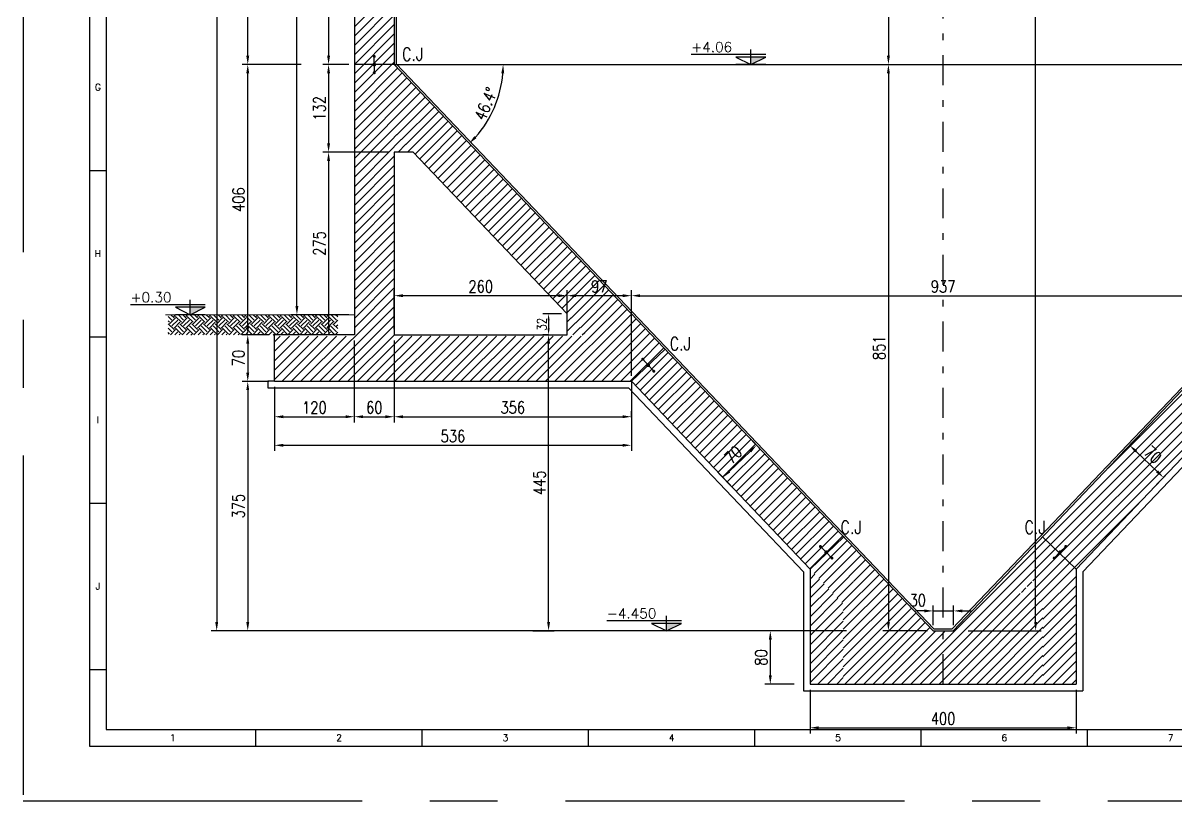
# Model space of a CAD drawing. Extents: x 0 to 9506, y 0 to 789.
# Drawn here: x 9418.29 to 9435.62, y 759.1 to 770.79 of the extents above; entities that cross this region are included whole.
import ezdxf
from ezdxf.enums import TextEntityAlignment as Align

# ---------------------------------------------------------------- set-up
doc = ezdxf.new("R2010")
doc.units = 0
doc.header["$LTSCALE"] = 3
doc.header["$MEASUREMENT"] = 0
doc.linetypes.add('CENTER', pattern=[2, 1.25, -0.25, 0.25, -0.25])
doc.linetypes.add('DASHDOT', pattern=[1, 0.5, -0.25, 0, -0.25])
doc.layers.get('0').update_dxf_attribs({"linetype": 'CONTINUOUS'})
doc.layers.get('DEFPOINTS').update_dxf_attribs({"linetype": 'CONTINUOUS'})
for name, color, linetype in [('1', 1, 'CONTINUOUS'), ('1HATCH1', 20, 'CONTINUOUS'), ('1HATCH2', 144, 'CONTINUOUS'), ('1SIGN', 2, 'CONTINUOUS'), ('1TEXT1', 2, 'CONTINUOUS'), ('1WALL', 3, 'CONTINUOUS'), ('8', 8, 'CONTINUOUS'), ('DIM', 7, 'CONTINUOUS'), ('EARTH', 6, 'CONTINUOUS'), ('KD', 3, 'CONTINUOUS')]:
    doc.layers.add(name, color=color, linetype=linetype)
doc.styles.add('ROMANS', font='ROMANS.shx', dxfattribs={"width": 0.8})
doc.styles.get("Standard").update_dxf_attribs({"font": 'romans.shx'})
doc.styles.add('TX', font='TXT.shx')
doc.dimstyles.new('100 GHA', dxfattribs={"dimtxt": 0.135, "dimasz": 0.11, "dimexe": 0.06, "dimexo": 0.06, "dimgap": 0.025, "dimtad": 1, "dimdec": 0, "dimlfac": 100, "dimzin": 0, "dimdsep": 46, "dimtxsty": 'ROMANS', "dimcen": 0.5, "dimclrd": 1, "dimclre": 1, "dimclrt": 2, "dimadec": 0, "dimazin": 0, "dimtfac": 1, "dimtdec": 0, "dimtmove": 2, "dimatfit": 3, "dimfxl": 0.15, "dimtolj": 1, "dimtzin": 0, "dimlwd": -1, "dimlwe": -1, "dimarcsym": 0})
pattern_1 = [(45, (258.67699, 19.72338), (-0.0707106781, 0.0707106781), [])]
pattern_2 = [(45, (45.89753, 34.91955), (-0.0707106781, 0.0707106781), [])]

# ---------------------------------------------------------------- blocks, each defined once
blk = doc.blocks.new('*D164')
at = {"layer": 'DEFPOINTS', "color": 0, "transparency": 16777216}
for p in [(9432.277, 761.957), (9431.97, 761.657), (9432.277, 761.657)]:
    blk.add_point(p, dxfattribs=at)
at = {"layer": 'DIM', "color": 1, "transparency": 16777216}
for p, q in [((9431.97, 761.741), (9431.97, 762.041)), ((9432.277, 761.741), (9432.277, 762.041)), ((9431.838, 761.957), (9431.706, 761.957)), ((9431.97, 761.957), (9432.277, 761.957)), ((9432.409, 761.957), (9432.541, 761.957))]:
    blk.add_line(p, q, dxfattribs=at)
for points in [[(9431.838, 761.979), (9431.838, 761.935), (9431.97, 761.957)], [(9432.409, 761.979), (9432.409, 761.935), (9432.277, 761.957)]]:
    blk.add_solid(points, dxfattribs=at)
at = {"layer": 'DIM', "color": 2, "transparency": 16777216, "insert": (9431.739, 762.117), "char_height": 0.18, "attachment_point": 5, "style": 'ROMANS'}
blk.add_mtext('\\A1;30', dxfattribs=at)
blk = doc.blocks.new('KL')
at = {"layer": '1HATCH1', "linetype": 'Continuous'}
blk.add_hatch(color=256, dxfattribs=at).paths.add_polyline_path([(713174.877, -5904384.19), (713174.577, -5904384.19), (713174.577, -5904384.34)])
blk.add_hatch(color=256, dxfattribs=at).paths.add_polyline_path([(713174.877, -5904384.19), (713174.577, -5904384.19), (713174.577, -5904384.34)])
at = {"layer": '1SIGN', "linetype": 'Continuous'}
for p, q in [((713174.577, -5904384.34, 0), (713174.577, -5904384.04, 0)), ((713174.577, -5904384.34, 0), (713174.577, -5904384.04, 0)), ((713174.877, -5904384.14, 0), (713173.377, -5904384.14, 0)), ((713174.877, -5904384.14, 0), (713173.377, -5904384.14, 0)), ((713174.877, -5904384.34, 0), (713174.277, -5904384.34, 0)), ((713174.877, -5904384.34, 0), (713174.277, -5904384.34, 0))]:
    blk.add_line(p, q, dxfattribs=at)
at = {"layer": '1SIGN', "linetype": 'Continuous', "elevation": 0}
blk.add_lwpolyline([(713174.277, -5904384.19), (713174.577, -5904384.34), (713174.877, -5904384.19), (713174.277, -5904384.19)], dxfattribs=at)
blk.add_lwpolyline([(713174.277, -5904384.19), (713174.577, -5904384.34), (713174.877, -5904384.19), (713174.277, -5904384.19)], dxfattribs=at)
blk = doc.blocks.new('*D166')
at = {"layer": 'DEFPOINTS', "color": 0, "transparency": 16777216}
for p in [(9430.818, 776.879), (9430.818, 770.167), (9431.298, 770.167)]:
    blk.add_point(p, dxfattribs=at)
at = {"layer": 'DIM', "color": 1, "transparency": 16777216}
for p, q in [((9430.902, 776.879), (9431.382, 776.879)), ((9431.298, 776.747), (9431.298, 770.299)), ((9430.902, 770.167), (9431.382, 770.167))]:
    blk.add_line(p, q, dxfattribs=at)
for points in [[(9431.276, 776.747), (9431.32, 776.747), (9431.298, 776.879)], [(9431.276, 770.299), (9431.32, 770.299), (9431.298, 770.167)]]:
    blk.add_solid(points, dxfattribs=at)
at = {"layer": 'DIM', "color": 2, "transparency": 16777216, "insert": (9431.16, 773.523), "char_height": 0.18, "attachment_point": 5, "rotation": 90, "style": 'ROMANS'}
blk.add_mtext('\\A1;671', dxfattribs=at)
blk = doc.blocks.new('*D167')
at = {"layer": 'DEFPOINTS', "color": 0, "transparency": 16777216}
for p in [(9429.373, 770.167), (9431.298, 761.657), (9431.97, 761.657)]:
    blk.add_point(p, dxfattribs=at)
at = {"layer": 'DIM', "color": 1, "transparency": 16777216}
for p, q in [((9429.457, 770.167), (9431.382, 770.167)), ((9431.298, 770.035), (9431.298, 761.789)), ((9431.886, 761.657), (9431.214, 761.657))]:
    blk.add_line(p, q, dxfattribs=at)
for points in [[(9431.276, 770.035), (9431.32, 770.035), (9431.298, 770.167)], [(9431.276, 761.789), (9431.32, 761.789), (9431.298, 761.657)]]:
    blk.add_solid(points, dxfattribs=at)
at = {"layer": 'DIM', "color": 2, "transparency": 16777216, "insert": (9431.16, 765.912), "char_height": 0.18, "attachment_point": 5, "rotation": 90, "style": 'ROMANS'}
blk.add_mtext('\\A1;851', dxfattribs=at)
blk = doc.blocks.new('*D172')
at = {"layer": '1WALL', "color": 1, "transparency": 16777216}
for p, q in [((9422.471, 776.879), (9421.584, 776.879)), ((9421.668, 770.299), (9421.668, 776.747)), ((9422.471, 770.167), (9421.584, 770.167))]:
    blk.add_line(p, q, dxfattribs=at)
for points in [[(9421.646, 776.747), (9421.69, 776.747), (9421.668, 776.879)], [(9421.646, 770.299), (9421.69, 770.299), (9421.668, 770.167)]]:
    blk.add_solid(points, dxfattribs=at)
at = {"layer": 'DEFPOINTS', "color": 0, "transparency": 16777216}
for p in [(9421.668, 776.879), (9422.555, 776.879), (9422.555, 770.167)]:
    blk.add_point(p, dxfattribs=at)
at = {"layer": '1WALL', "color": 2, "transparency": 16777216, "insert": (9421.53, 773.523), "char_height": 0.18, "attachment_point": 5, "rotation": 90, "style": 'ROMANS'}
blk.add_mtext('\\A1;671', dxfattribs=at)
blk = doc.blocks.new('*D177')
at = {"layer": '1WALL', "color": 1, "transparency": 16777216}
for p, q in [((9421.789, 765.407), (9421.584, 765.407)), ((9421.668, 765.275), (9421.668, 761.789)), ((9430.669, 761.657), (9421.584, 761.657))]:
    blk.add_line(p, q, dxfattribs=at)
for points in [[(9421.646, 765.275), (9421.69, 765.275), (9421.668, 765.407)], [(9421.646, 761.789), (9421.69, 761.789), (9421.668, 761.657)]]:
    blk.add_solid(points, dxfattribs=at)
at = {"layer": 'DEFPOINTS', "color": 0, "transparency": 16777216}
for p in [(9421.873, 765.407), (9421.668, 761.657), (9430.753, 761.657)]:
    blk.add_point(p, dxfattribs=at)
at = {"layer": '1WALL', "color": 2, "transparency": 16777216, "insert": (9421.53, 763.532), "char_height": 0.18, "attachment_point": 5, "rotation": 90, "style": 'ROMANS'}
blk.add_mtext('\\A1;375', dxfattribs=at)
blk = doc.blocks.new('*D178')
at = {"layer": '1WALL', "color": 1, "transparency": 16777216}
for p, q in [((9430.169, 761.657), (9429.439, 761.657)), ((9429.523, 761.525), (9429.523, 760.989)), ((9429.88, 760.857), (9429.439, 760.857))]:
    blk.add_line(p, q, dxfattribs=at)
for points in [[(9429.501, 761.525), (9429.545, 761.525), (9429.523, 761.657)], [(9429.501, 760.989), (9429.545, 760.989), (9429.523, 760.857)]]:
    blk.add_solid(points, dxfattribs=at)
at = {"layer": 'DEFPOINTS', "color": 0, "transparency": 16777216}
for p in [(9430.253, 761.657), (9429.523, 760.857), (9429.964, 760.857)]:
    blk.add_point(p, dxfattribs=at)
at = {"layer": '1WALL', "color": 2, "transparency": 16777216, "insert": (9429.385, 761.257), "char_height": 0.18, "attachment_point": 5, "rotation": 90, "style": 'ROMANS'}
blk.add_mtext('\\A1;80', dxfattribs=at)
blk = doc.blocks.new('*D179')
at = {"layer": '1WALL', "color": 1, "transparency": 16777216}
for p, q in [((9421.685, 782.337), (9421.117, 782.337)), ((9421.201, 782.205), (9421.201, 761.789)), ((9421.685, 761.657), (9421.117, 761.657))]:
    blk.add_line(p, q, dxfattribs=at)
for points in [[(9421.179, 782.205), (9421.223, 782.205), (9421.201, 782.337)], [(9421.179, 761.789), (9421.223, 761.789), (9421.201, 761.657)]]:
    blk.add_solid(points, dxfattribs=at)
at = {"layer": 'DEFPOINTS', "color": 0, "transparency": 16777216}
for p in [(9421.769, 782.337), (9421.201, 761.657), (9421.769, 761.657)]:
    blk.add_point(p, dxfattribs=at)
at = {"layer": '1WALL', "color": 2, "transparency": 16777216, "insert": (9421.063, 771.997), "char_height": 0.18, "attachment_point": 5, "rotation": 90, "style": 'ROMANS'}
blk.add_mtext('\\A1;2068', dxfattribs=at)
blk = doc.blocks.new('*D180')
at = {"layer": '1WALL', "color": 1, "transparency": 16777216}
for p, q in [((9427.434, 765.409), (9427.434, 764.362)), ((9422.07, 764.782), (9422.07, 764.362)), ((9422.202, 764.446), (9427.302, 764.446))]:
    blk.add_line(p, q, dxfattribs=at)
for points in [[(9422.202, 764.468), (9422.202, 764.424), (9422.07, 764.446)], [(9427.302, 764.468), (9427.302, 764.424), (9427.434, 764.446)]]:
    blk.add_solid(points, dxfattribs=at)
at = {"layer": 'DEFPOINTS', "color": 0, "transparency": 16777216}
for p in [(9427.434, 765.493), (9422.07, 764.866), (9427.434, 764.446)]:
    blk.add_point(p, dxfattribs=at)
at = {"layer": '1WALL', "color": 2, "transparency": 16777216, "insert": (9424.752, 764.584), "char_height": 0.18, "attachment_point": 5, "style": 'ROMANS'}
blk.add_mtext('\\A1;536', dxfattribs=at)
blk = doc.blocks.new('*D181')
at = {"layer": '1WALL', "color": 1, "transparency": 16777216}
for p, q in [((9432.746, 782.337), (9433.595, 782.337)), ((9433.511, 761.789), (9433.511, 782.205)), ((9432.496, 761.657), (9433.595, 761.657))]:
    blk.add_line(p, q, dxfattribs=at)
for points in [[(9433.489, 782.205), (9433.533, 782.205), (9433.511, 782.337)], [(9433.489, 761.789), (9433.533, 761.789), (9433.511, 761.657)]]:
    blk.add_solid(points, dxfattribs=at)
at = {"layer": 'DEFPOINTS', "color": 0, "transparency": 16777216}
for p in [(9432.662, 782.337), (9433.511, 782.337), (9432.412, 761.657)]:
    blk.add_point(p, dxfattribs=at)
at = {"layer": '1WALL', "color": 2, "transparency": 16777216, "insert": (9433.373, 771.997), "char_height": 0.18, "attachment_point": 5, "rotation": 90, "style": 'ROMANS'}
blk.add_mtext('\\A1;2068', dxfattribs=at)
blk = doc.blocks.new('*D184')
at = {"layer": '1WALL', "color": 1, "transparency": 16777216}
blk.add_arc((9423.87, 770.167), 1.637, 318.208, 355.3776, dxfattribs=at)
for points in [[(9425.479, 770.036), (9425.523, 770.035), (9425.507, 770.167)], [(9425.106, 769.061), (9425.074, 769.092), (9424.998, 768.982)]]:
    blk.add_solid(points, dxfattribs=at)
at = {"layer": 'DEFPOINTS', "color": 0, "transparency": 16777216}
for p in [(9423.87, 770.167), (9423.87, 770.167), (9440.37, 770.167), (9425.274, 769.326), (9431.97, 761.657)]:
    blk.add_point(p, dxfattribs=at)
at = {"layer": '1WALL', "color": 2, "transparency": 16777216, "insert": (9425.247, 769.577), "char_height": 0.18, "attachment_point": 5, "rotation": 66.7928, "style": 'ROMANS'}
blk.add_mtext('\\A1;46.4°', dxfattribs=at)
blk = doc.blocks.new('*D190')
at = {"layer": '1WALL', "color": 1, "transparency": 16777216}
for p, q in [((9429.476, 764.277), (9429.258, 764.507)), ((9428.905, 764.054), (9429.22, 764.355)), ((9428.969, 763.795), (9428.751, 764.024))]:
    blk.add_line(p, q, dxfattribs=at)
for points in [[(9429.205, 764.371), (9429.236, 764.339), (9429.316, 764.446)], [(9428.889, 764.07), (9428.92, 764.038), (9428.809, 763.963)]]:
    blk.add_solid(points, dxfattribs=at)
at = {"layer": 'DEFPOINTS', "color": 0, "transparency": 16777216}
for p in [(9429.316, 764.446), (9429.534, 764.216), (9429.027, 763.734)]:
    blk.add_point(p, dxfattribs=at)
at = {"layer": '1WALL', "color": 2, "transparency": 16777216, "insert": (9428.967, 764.304), "char_height": 0.18, "attachment_point": 5, "rotation": 43.5856, "style": 'ROMANS'}
blk.add_mtext('\\A1;70', dxfattribs=at)
blk = doc.blocks.new('*D191')
at = {"layer": '1WALL', "color": 1, "transparency": 16777216}
for p, q in [((9434.764, 764.277), (9434.982, 764.507)), ((9435.336, 764.054), (9435.02, 764.355)), ((9435.271, 763.795), (9435.489, 764.024))]:
    blk.add_line(p, q, dxfattribs=at)
for points in [[(9435.035, 764.371), (9435.005, 764.339), (9434.924, 764.446)], [(9435.351, 764.07), (9435.32, 764.038), (9435.431, 763.963)]]:
    blk.add_solid(points, dxfattribs=at)
at = {"layer": 'DEFPOINTS', "color": 0, "transparency": 16777216}
for p in [(9434.924, 764.446), (9434.706, 764.216), (9435.213, 763.734)]:
    blk.add_point(p, dxfattribs=at)
at = {"layer": '1WALL', "color": 2, "transparency": 16777216, "insert": (9435.273, 764.304), "char_height": 0.18, "attachment_point": 5, "rotation": 316.4144, "style": 'ROMANS'}
blk.add_mtext('\\A1;70', dxfattribs=at)
blk = doc.blocks.new('*D192')
at = {"layer": '1WALL', "color": 1, "transparency": 16777216}
for p, q in [((9423.27, 766.022), (9423.27, 764.791)), ((9422.07, 765.323), (9422.07, 764.791)), ((9422.202, 764.875), (9423.138, 764.875))]:
    blk.add_line(p, q, dxfattribs=at)
for points in [[(9422.202, 764.897), (9422.202, 764.853), (9422.07, 764.875)], [(9423.138, 764.897), (9423.138, 764.853), (9423.27, 764.875)]]:
    blk.add_solid(points, dxfattribs=at)
at = {"layer": 'DEFPOINTS', "color": 0, "transparency": 16777216}
for p in [(9423.27, 766.106), (9422.07, 765.407), (9423.27, 764.875)]:
    blk.add_point(p, dxfattribs=at)
at = {"layer": '1WALL', "color": 2, "transparency": 16777216, "insert": (9422.67, 765.013), "char_height": 0.18, "attachment_point": 5, "style": 'ROMANS'}
blk.add_mtext('\\A1;120', dxfattribs=at)
blk = doc.blocks.new('*D193')
at = {"layer": '1WALL', "color": 1, "transparency": 16777216}
for p, q in [((9423.27, 766.022), (9423.27, 764.791)), ((9423.87, 766.022), (9423.87, 764.791)), ((9423.402, 764.875), (9423.738, 764.875))]:
    blk.add_line(p, q, dxfattribs=at)
for points in [[(9423.402, 764.897), (9423.402, 764.853), (9423.27, 764.875)], [(9423.738, 764.897), (9423.738, 764.853), (9423.87, 764.875)]]:
    blk.add_solid(points, dxfattribs=at)
at = {"layer": 'DEFPOINTS', "color": 0, "transparency": 16777216}
for p in [(9423.27, 766.106), (9423.87, 766.106), (9423.87, 764.875)]:
    blk.add_point(p, dxfattribs=at)
at = {"layer": '1WALL', "color": 2, "transparency": 16777216, "insert": (9423.57, 765.013), "char_height": 0.18, "attachment_point": 5, "style": 'ROMANS'}
blk.add_mtext('\\A1;60', dxfattribs=at)
blk = doc.blocks.new('*D194')
at = {"layer": '1WALL', "color": 1, "transparency": 16777216}
for p, q in [((9423.87, 766.022), (9423.87, 764.791)), ((9427.434, 764.866), (9427.434, 764.959)), ((9424.002, 764.875), (9427.302, 764.875))]:
    blk.add_line(p, q, dxfattribs=at)
for points in [[(9424.002, 764.897), (9424.002, 764.853), (9423.87, 764.875)], [(9427.302, 764.897), (9427.302, 764.853), (9427.434, 764.875)]]:
    blk.add_solid(points, dxfattribs=at)
at = {"layer": 'DEFPOINTS', "color": 0, "transparency": 16777216}
for p in [(9423.87, 766.106), (9427.434, 764.875), (9427.434, 764.782)]:
    blk.add_point(p, dxfattribs=at)
at = {"layer": '1WALL', "color": 2, "transparency": 16777216, "insert": (9425.652, 765.013), "char_height": 0.18, "attachment_point": 5, "style": 'ROMANS'}
blk.add_mtext('\\A1;356', dxfattribs=at)
blk = doc.blocks.new('*D195')
at = {"layer": '1WALL', "color": 1, "transparency": 16777216}
for p, q in [((9423.186, 777.729), (9422.323, 777.729)), ((9422.407, 766.539), (9422.407, 777.597)), ((9423.186, 766.407), (9422.323, 766.407))]:
    blk.add_line(p, q, dxfattribs=at)
for points in [[(9422.385, 777.597), (9422.429, 777.597), (9422.407, 777.729)], [(9422.385, 766.539), (9422.429, 766.539), (9422.407, 766.407)]]:
    blk.add_solid(points, dxfattribs=at)
at = {"layer": 'DEFPOINTS', "color": 0, "transparency": 16777216}
for p in [(9422.407, 777.729), (9423.27, 777.729), (9423.27, 766.407)]:
    blk.add_point(p, dxfattribs=at)
at = {"layer": '1WALL', "color": 2, "transparency": 16777216, "insert": (9422.269, 772.068), "char_height": 0.18, "attachment_point": 5, "rotation": 90, "style": 'ROMANS'}
blk.add_mtext('\\A1;1132', dxfattribs=at)
blk = doc.blocks.new('*D201')
at = {"layer": '1WALL', "color": 1, "transparency": 16777216}
for p, q in [((9430.12, 760.773), (9430.12, 760.117)), ((9434.12, 760.773), (9434.12, 760.117)), ((9430.252, 760.201), (9433.988, 760.201))]:
    blk.add_line(p, q, dxfattribs=at)
for points in [[(9430.252, 760.223), (9430.252, 760.179), (9430.12, 760.201)], [(9433.988, 760.223), (9433.988, 760.179), (9434.12, 760.201)]]:
    blk.add_solid(points, dxfattribs=at)
at = {"layer": 'DEFPOINTS', "color": 0, "transparency": 16777216}
for p in [(9430.12, 760.857), (9434.12, 760.857), (9434.12, 760.201)]:
    blk.add_point(p, dxfattribs=at)
at = {"layer": '1WALL', "color": 2, "transparency": 16777216, "insert": (9432.12, 760.339), "char_height": 0.18, "attachment_point": 5, "style": 'ROMANS'}
blk.add_mtext('\\A1;400', dxfattribs=at)
blk = doc.blocks.new('*D202')
at = {"layer": '1WALL', "color": 1, "transparency": 16777216}
for p, q in [((9427.434, 765.491), (9427.434, 766.778)), ((9427.566, 766.694), (9436.674, 766.694)), ((9436.806, 765.491), (9436.806, 766.778))]:
    blk.add_line(p, q, dxfattribs=at)
for points in [[(9427.566, 766.716), (9427.566, 766.672), (9427.434, 766.694)], [(9436.674, 766.716), (9436.674, 766.672), (9436.806, 766.694)]]:
    blk.add_solid(points, dxfattribs=at)
at = {"layer": 'DEFPOINTS', "color": 0, "transparency": 16777216}
for p in [(9436.806, 766.694), (9427.434, 765.407), (9436.806, 765.407)]:
    blk.add_point(p, dxfattribs=at)
at = {"layer": '1WALL', "color": 2, "transparency": 16777216, "insert": (9432.12, 766.832), "char_height": 0.18, "attachment_point": 5, "style": 'ROMANS'}
blk.add_mtext('\\A1;937', dxfattribs=at)
blk = doc.blocks.new('*D203')
at = {"layer": '1WALL', "color": 1, "transparency": 16777216}
for p, q in [((9421.986, 766.106), (9421.584, 766.106)), ((9421.668, 765.974), (9421.668, 765.539)), ((9421.986, 765.407), (9421.584, 765.407))]:
    blk.add_line(p, q, dxfattribs=at)
for points in [[(9421.646, 765.974), (9421.69, 765.974), (9421.668, 766.106)], [(9421.646, 765.539), (9421.69, 765.539), (9421.668, 765.407)]]:
    blk.add_solid(points, dxfattribs=at)
at = {"layer": 'DEFPOINTS', "color": 0, "transparency": 16777216}
for p in [(9422.07, 766.106), (9421.668, 765.407), (9422.07, 765.407)]:
    blk.add_point(p, dxfattribs=at)
at = {"layer": '1WALL', "color": 2, "transparency": 16777216, "insert": (9421.53, 765.757), "char_height": 0.18, "attachment_point": 5, "rotation": 90, "style": 'ROMANS'}
blk.add_mtext('\\A1;70', dxfattribs=at)
blk = doc.blocks.new('*D204')
at = {"layer": '1WALL', "color": 1, "transparency": 16777216}
for p, q in [((9421.986, 770.167), (9421.584, 770.167)), ((9421.668, 766.238), (9421.668, 770.035)), ((9421.986, 766.106), (9421.584, 766.106))]:
    blk.add_line(p, q, dxfattribs=at)
for points in [[(9421.646, 770.035), (9421.69, 770.035), (9421.668, 770.167)], [(9421.646, 766.238), (9421.69, 766.238), (9421.668, 766.106)]]:
    blk.add_solid(points, dxfattribs=at)
at = {"layer": 'DEFPOINTS', "color": 0, "transparency": 16777216}
for p in [(9421.668, 770.167), (9422.07, 770.167), (9422.07, 766.106)]:
    blk.add_point(p, dxfattribs=at)
at = {"layer": '1WALL', "color": 2, "transparency": 16777216, "insert": (9421.53, 768.137), "char_height": 0.18, "attachment_point": 5, "rotation": 90, "style": 'ROMANS'}
blk.add_mtext('\\A1;406', dxfattribs=at)
blk = doc.blocks.new('*D205')
at = {"layer": '1WALL', "color": 1, "transparency": 16777216}
for p, q in [((9425.954, 766.106), (9426.274, 766.106)), ((9426.19, 761.789), (9426.19, 765.974)), ((9425.954, 761.657), (9426.274, 761.657))]:
    blk.add_line(p, q, dxfattribs=at)
for points in [[(9426.168, 765.974), (9426.212, 765.974), (9426.19, 766.106)], [(9426.168, 761.789), (9426.212, 761.789), (9426.19, 761.657)]]:
    blk.add_solid(points, dxfattribs=at)
at = {"layer": 'DEFPOINTS', "color": 0, "transparency": 16777216}
for p in [(9425.87, 766.106), (9426.19, 766.106), (9425.87, 761.657)]:
    blk.add_point(p, dxfattribs=at)
at = {"layer": '1WALL', "color": 2, "transparency": 16777216, "insert": (9426.052, 763.882), "char_height": 0.18, "attachment_point": 5, "rotation": 90, "style": 'ROMANS'}
blk.add_mtext('\\A1;445', dxfattribs=at)
blk = doc.blocks.new('*D130')
at = {"layer": '1WALL', "color": 1, "transparency": 16777216}
for p, q in [((9423.186, 773.167), (9422.799, 773.167)), ((9422.883, 773.035), (9422.883, 770.299)), ((9423.186, 770.167), (9422.799, 770.167))]:
    blk.add_line(p, q, dxfattribs=at)
for points in [[(9422.861, 773.035), (9422.905, 773.035), (9422.883, 773.167)], [(9422.861, 770.299), (9422.905, 770.299), (9422.883, 770.167)]]:
    blk.add_solid(points, dxfattribs=at)
at = {"layer": 'DEFPOINTS', "color": 0, "transparency": 16777216}
for p in [(9423.27, 773.167), (9422.883, 770.167), (9423.27, 770.167)]:
    blk.add_point(p, dxfattribs=at)
at = {"layer": '1WALL', "color": 2, "transparency": 16777216, "insert": (9422.745, 771.667), "char_height": 0.18, "attachment_point": 5, "rotation": 90, "style": 'ROMANS'}
blk.add_mtext('\\A1;300', dxfattribs=at)
blk = doc.blocks.new('*D133')
at = {"layer": '1WALL', "color": 1, "transparency": 16777216}
for p, q in [((9423.186, 770.167), (9422.799, 770.167)), ((9422.883, 770.035), (9422.883, 768.984)), ((9423.786, 768.852), (9422.799, 768.852))]:
    blk.add_line(p, q, dxfattribs=at)
for points in [[(9422.861, 770.035), (9422.905, 770.035), (9422.883, 770.167)], [(9422.861, 768.984), (9422.905, 768.984), (9422.883, 768.852)]]:
    blk.add_solid(points, dxfattribs=at)
at = {"layer": 'DEFPOINTS', "color": 0, "transparency": 16777216}
for p in [(9423.27, 770.167), (9422.883, 768.852), (9423.87, 768.852)]:
    blk.add_point(p, dxfattribs=at)
at = {"layer": '1WALL', "color": 2, "transparency": 16777216, "insert": (9422.745, 769.51), "char_height": 0.18, "attachment_point": 5, "rotation": 90, "style": 'ROMANS'}
blk.add_mtext('\\A1;132', dxfattribs=at)
blk = doc.blocks.new('*D134')
at = {"layer": '1WALL', "color": 1, "transparency": 16777216}
for p, q in [((9423.186, 768.852), (9422.799, 768.852)), ((9422.883, 768.72), (9422.883, 766.238)), ((9423.186, 766.106), (9422.799, 766.106))]:
    blk.add_line(p, q, dxfattribs=at)
for points in [[(9422.861, 768.72), (9422.905, 768.72), (9422.883, 768.852)], [(9422.861, 766.238), (9422.905, 766.238), (9422.883, 766.106)]]:
    blk.add_solid(points, dxfattribs=at)
at = {"layer": 'DEFPOINTS', "color": 0, "transparency": 16777216}
for p in [(9423.27, 768.852), (9422.883, 766.106), (9423.27, 766.106)]:
    blk.add_point(p, dxfattribs=at)
at = {"layer": '1WALL', "color": 2, "transparency": 16777216, "insert": (9422.745, 767.479), "char_height": 0.18, "attachment_point": 5, "rotation": 90, "style": 'ROMANS'}
blk.add_mtext('\\A1;275', dxfattribs=at)
blk = doc.blocks.new('*D332')
at = {"layer": '1WALL', "color": 1, "transparency": 16777216}
for p, q in [((9426.385, 766.421), (9426.106, 766.421)), ((9426.19, 766.325), (9426.19, 766.202)), ((9426.19, 766.106), (9426.106, 766.106))]:
    blk.add_line(p, q, dxfattribs=at)
for points in [[(9426.174, 766.325), (9426.206, 766.325), (9426.19, 766.421)], [(9426.174, 766.202), (9426.206, 766.202), (9426.19, 766.106)]]:
    blk.add_solid(points, dxfattribs=at)
at = {"layer": 'DEFPOINTS', "color": 0, "transparency": 16777216}
for p in [(9426.469, 766.421), (9426.19, 766.106), (9426.274, 766.106)]:
    blk.add_point(p, dxfattribs=at)
at = {"layer": '1WALL', "color": 2, "transparency": 16777216, "insert": (9426.088, 766.264), "char_height": 0.144, "attachment_point": 5, "rotation": 90, "style": 'ROMANS'}
blk.add_mtext('\\A1;32', dxfattribs=at)
blk = doc.blocks.new('*D333')
at = {"layer": '1WALL', "color": 1, "transparency": 16777216}
for p, q in [((9426.469, 766.218), (9426.469, 766.778)), ((9427.302, 766.694), (9426.601, 766.694)), ((9427.434, 766.218), (9427.434, 766.778))]:
    blk.add_line(p, q, dxfattribs=at)
for points in [[(9426.601, 766.716), (9426.601, 766.672), (9426.469, 766.694)], [(9427.302, 766.716), (9427.302, 766.672), (9427.434, 766.694)]]:
    blk.add_solid(points, dxfattribs=at)
at = {"layer": 'DEFPOINTS', "color": 0, "transparency": 16777216}
for p in [(9426.469, 766.694), (9426.469, 766.134), (9427.434, 766.134)]:
    blk.add_point(p, dxfattribs=at)
at = {"layer": '1WALL', "color": 2, "transparency": 16777216, "insert": (9426.952, 766.832), "char_height": 0.18, "attachment_point": 5, "style": 'ROMANS'}
blk.add_mtext('\\A1;97', dxfattribs=at)
blk = doc.blocks.new('*D334')
at = {"layer": '1WALL', "color": 1, "transparency": 16777216}
for p, q in [((9423.87, 766.19), (9423.87, 766.778)), ((9426.337, 766.694), (9424.002, 766.694)), ((9426.469, 766.218), (9426.469, 766.778))]:
    blk.add_line(p, q, dxfattribs=at)
for points in [[(9424.002, 766.716), (9424.002, 766.672), (9423.87, 766.694)], [(9426.337, 766.716), (9426.337, 766.672), (9426.469, 766.694)]]:
    blk.add_solid(points, dxfattribs=at)
at = {"layer": 'DEFPOINTS', "color": 0, "transparency": 16777216}
for p in [(9423.87, 766.694), (9423.87, 766.106), (9426.469, 766.134)]:
    blk.add_point(p, dxfattribs=at)
at = {"layer": '1WALL', "color": 2, "transparency": 16777216, "insert": (9425.17, 766.832), "char_height": 0.18, "attachment_point": 5, "style": 'ROMANS'}
blk.add_mtext('\\A1;260', dxfattribs=at)
blk = doc.blocks.new('KD')
at = {"layer": 'KD', "color": 3}
for p, q in [((0, -1.214), (0, -42.424)), ((0, -42.424), (58.871, -42.424))]:
    blk.add_line(p, q, dxfattribs=at)
at = {"layer": 'KD', "color": 5}
for p, q in [((0.368, -1.582), (0.368, -42.056)), ((0.368, -42.056), (58.503, -42.056))]:
    blk.add_line(p, q, dxfattribs=at)
at = {"layer": 'KD', "color": 6}
for p, q in [((0, -29.693), (0.368, -29.693)), ((0, -33.373), (0.368, -33.373)), ((0, -37.052), (0.368, -37.052)), ((0, -40.732), (0.368, -40.732)), ((3.679, -42.424), (3.679, -42.056)), ((7.359, -42.424), (7.359, -42.056)), ((11.038, -42.424), (11.038, -42.056)), ((14.718, -42.424), (14.718, -42.056)), ((18.397, -42.424), (18.397, -42.056)), ((22.077, -42.424), (22.077, -42.056))]:
    blk.add_line(p, q, dxfattribs=at)
at = {"layer": 'KD', "color": 8, "linetype": 'CENTER', "ltscale": 2}
blk.add_lwpolyline([(-1.472, -43.638), (60.343, -43.638), (60.343, 0), (-1.472, 0)], close=True, dxfattribs=at)
at = {"layer": 'DIM'}
for tag, p in [('--', (55.888, -41.627)), ('1:', (57.553, -41.661)), ('--', (56.775, -41.661))]:
    blk.add_attdef(tag, p, '', height=0.147, dxfattribs=at)
at = {"layer": 'KD', "color": 6, "style": 'TX'}
for s, p in [('G', (0.184, -27.854)), ('H', (0.184, -31.533)), ('I', (0.184, -35.212)), ('J', (0.184, -38.892)), ('1', (1.84, -42.24)), ('2', (5.519, -42.24)), ('3', (9.199, -42.24)), ('4', (12.878, -42.24)), ('5', (16.558, -42.24)), ('6', (20.237, -42.24)), ('7', (23.917, -42.24))]:
    blk.add_text(s, height=0.147, dxfattribs=at).set_placement(p, align=Align.MIDDLE)

msp = doc.modelspace()

# ---------------------------------------------------------------- hatches: boundary and pattern name
at = {"layer": '1HATCH2', "linetype": 'Continuous'}
h = msp.add_hatch(dxfattribs=at)
h.set_pattern_fill('EARTH', color=256, scale=0.5, angle=45, style=0)
h.set_pattern_definition([(45, (243.72833, -177.9579), (0, 0.1767766953), [0.125, -0.125]), (45, (243.69518, -177.92476), (0, 0.1767766953), [0.125, -0.125]), (45, (243.66204, -177.89161), (0, 0.1767766953), [0.125, -0.125]), (135, (243.66204, -177.86951), (-0.1767766953, 1e-17), [0.125, -0.125]), (135, (243.69518, -177.83637), (-0.1767766953, 1e-17), [0.125, -0.125]), (135, (243.72833, -177.80322), (-0.1767766953, 1e-17), [0.125, -0.125])])
h.paths.add_polyline_path([(9423.0201, 766.1073), (9423.0201, 766.4073), (9420.4733, 766.4073), (9420.4733, 766.1073)])
at = {"layer": '1WALL'}
h = msp.add_hatch(dxfattribs=at)
h.set_pattern_fill('ANSI31', color=1, scale=0.8, style=0)
h.set_pattern_definition(pattern_1)
h.paths.add_polyline_path([(9423.8701, 776.879), (9423.4841, 776.879, -1), (9423.4561, 776.879), (9423.2701, 776.879), (9423.2701, 770.1674), (9423.5561, 770.1674, -1), (9423.5841, 770.1674), (9423.8701, 770.1674)])
h.paths.add_polyline_path([(9423.5589, 770.2899, -1), (9423.5813, 770.2899, -1)], flags=16)
h.paths.add_polyline_path([(9423.4589, 776.7565, -1), (9423.4813, 776.7565, -1)], flags=16)
h.paths.add_polyline_path([(9423.2701, 766.0861), (9422.0701, 766.0861), (9422.0701, 765.4073), (9427.4344, 765.4073), (9427.678, 765.6392, -0.4199588), (9427.6787, 765.6591), (9427.6131, 765.7309, -4.7518523), (9427.6167, 765.7392, -0.2104443), (9427.6131, 765.7309), (9427.6787, 765.6591, -0.4084916), (9427.6983, 765.6585), (9427.9415, 765.8899), (9423.8701, 770.1674), (9423.5841, 770.1674, -1), (9423.5561, 770.1674), (9423.2701, 770.1674)])
h.paths.add_polyline_path([(9423.8701, 769.1521), (9426.7883, 766.0861), (9423.8701, 766.0861)], flags=16)
h.paths.add_polyline_path([(9423.5589, 770.0449, -1), (9423.5813, 770.0449, -1)], flags=16)
h.paths.add_polyline_path([(9427.9415, 765.8899), (9427.6983, 765.6585, -0.4199588), (9427.6976, 765.6385), (9427.7633, 765.5667, -4.751915), (9427.7597, 765.5585, -0.2104415), (9427.7633, 765.5667), (9427.6976, 765.6385, -0.4084916), (9427.678, 765.6392), (9427.4344, 765.4073), (9430.6201, 762.0603), (9431.1271, 762.5429)])
h.paths.add_polyline_path([(9430.7842, 762.3915), (9430.7684, 762.4074, 1)], flags=16)
h.paths.add_polyline_path([(9432.2701, 761.6573), (9432.1201, 761.6573), (9432.1201, 760.8573), (9433.6201, 760.8573), (9433.6201, 762.0603), (9433.113, 762.5429)])
h.paths.add_polyline_path([(9433.2986, 762.2183, 1), (9433.2827, 762.2342, 1)], flags=16)
h.paths.add_polyline_path([(9433.113, 762.5429), (9433.3663, 762.3019), (9433.3674, 762.3029, -1), (9433.3871, 762.3227), (9433.4559, 762.3915, -0.1989124), (9433.4526, 762.3994, -5.0273395), (9433.4559, 762.3915), (9433.3871, 762.3227, -1), (9433.3674, 762.3029), (9433.3663, 762.3019), (9433.6201, 762.0603), (9436.8058, 765.4073), (9436.5621, 765.6392, -1), (9436.5418, 765.6585), (9436.2987, 765.8899)])
h.paths.add_polyline_path([(9436.4776, 765.5509, 1), (9436.461, 765.566, 1)], flags=16)
h.paths.add_polyline_path([(9436.2987, 765.8899), (9436.5418, 765.6585, -0.4084916), (9436.5614, 765.6591), (9436.6271, 765.7309, -0.2104443), (9436.6235, 765.7392, -4.7518523), (9436.6271, 765.7309), (9436.5614, 765.6591, -0.4199588), (9436.5621, 765.6392), (9436.8058, 765.4073), (9442.1701, 765.4073), (9442.1701, 766.0861), (9440.9701, 766.0861), (9440.9701, 770.1674), (9440.6841, 770.1674, -1), (9440.6561, 770.1674), (9440.3701, 770.1674)])
h.paths.add_polyline_path([(9440.3701, 769.1521), (9440.3701, 766.0861), (9437.4519, 766.0861)], flags=16)
h.paths.add_polyline_path([(9440.6813, 770.0449, 1), (9440.6589, 770.0449, 1)], flags=16)
h.paths.add_polyline_path([(9440.9701, 774.466), (9440.3701, 774.466), (9440.3701, 770.4573), (9440.9701, 770.4573)])
h.paths.add_polyline_path([(9423.4119, 773.0126), (9423.7282, 773.0126), (9423.7282, 772.7426), (9423.4119, 772.7426)], flags=24)
h.paths.add_polyline_path([(9428.7573, 764.2908), (9428.9913, 764.5135), (9429.1775, 764.318), (9428.9434, 764.0952)], flags=24)
h.paths.add_polyline_path([(9435.2488, 764.5135), (9435.4829, 764.2908), (9435.2967, 764.0952), (9435.0627, 764.318)], flags=24)
h.paths.add_polyline_path([(9440.5119, 773.0126), (9440.8282, 773.0126), (9440.8282, 772.7426), (9440.5119, 772.7426)], flags=24)
h = msp.add_hatch(dxfattribs=at)
h.set_pattern_fill('ANSI31', color=1, scale=0.8, style=0)
h.set_pattern_definition(pattern_2)
h.paths.add_polyline_path([(9424.1556, 768.8521), (9423.8701, 769.1521), (9423.8701, 768.8521)])
h = msp.add_hatch(dxfattribs=at)
h.set_pattern_fill('ANSI31', color=1, scale=0.8, style=0)
h.set_pattern_definition(pattern_2)
h.paths.add_polyline_path([(9426.4692, 766.4213), (9426.4692, 766.1061), (9426.7692, 766.1061)])
h = msp.add_hatch(dxfattribs=at)
h.set_pattern_fill('ANSI31', color=1, scale=0.8, style=0)
h.set_pattern_definition([(45, (45.59463, 34.87721), (-0.0707106781, 0.0707106781), [])])
h.paths.add_polyline_path([(9434.1201, 762.5856), (9433.6201, 762.0603), (9433.6201, 760.8573), (9434.1201, 760.8573)])
h.paths.add_polyline_path([(9430.1201, 760.8573), (9430.6201, 760.8573), (9430.6201, 762.0603), (9430.1201, 762.5856)])
h = msp.add_hatch(dxfattribs=at)
h.set_pattern_fill('ANSI31', color=1, scale=0.8, style=0)
h.set_pattern_definition(pattern_1)
h.paths.add_polyline_path([(9432.1201, 760.8573), (9432.1201, 761.6573), (9431.9701, 761.6573), (9431.1271, 762.5429), (9430.8739, 762.3019), (9430.9416, 762.2342, -0.4142136), (9430.9574, 762.2342, -1), (9430.9416, 762.2183, -0.4142136), (9430.9416, 762.2342), (9430.8739, 762.3019), (9430.6201, 762.0603), (9430.6201, 760.8573)])

# ---------------------------------------------------------------- linework, layer by layer
at = {"color": 3}
msp.add_line((9423.8701, 770.1674), (9423.2701, 770.1674), dxfattribs=at)
at = {"layer": '1', "color": 4}
for p, q in [((9423.2701, 777.7288), (9423.2701, 766.1061)), ((9423.8701, 776.879), (9423.8701, 770.1674)), ((9423.8701, 770.1674), (9431.9701, 761.6573)), ((9440.3701, 770.1674), (9432.2701, 761.6573)), ((9423.8701, 768.8521), (9423.8701, 766.1061)), ((9424.1556, 768.8521), (9423.8701, 768.8521)), ((9424.1556, 768.8521), (9426.4692, 766.4213)), ((9426.4692, 766.1061), (9426.4692, 766.4213)), ((9422.0701, 765.4073), (9422.0701, 766.1061)), ((9423.2701, 766.1061), (9422.0701, 766.1061)), ((9423.8701, 766.1061), (9426.4692, 766.1061)), ((9422.0701, 765.4073), (9421.9701, 765.4073)), ((9421.9701, 765.4073), (9421.9701, 765.3073)), ((9422.0701, 765.4073), (9427.4344, 765.4073)), ((9422.0701, 765.4073), (9422.0701, 765.4073)), ((9430.1201, 762.5856), (9427.4344, 765.4073)), ((9434.1201, 762.5856), (9436.8058, 765.4073)), ((9430.1201, 762.5856), (9430.1201, 760.8573)), ((9434.1201, 762.5856), (9434.1201, 760.8573)), ((9431.9701, 761.6573), (9432.2701, 761.6573, -8.05)), ((9431.9701, 761.6573), (9432.2701, 761.6573)), ((9430.1201, 760.8573), (9434.1201, 760.8573))]:
    msp.add_line(p, q, dxfattribs=at)
at = {"layer": '1', "color": 1}
for p, q in [((9423.9001, 776.8665), (9423.9001, 770.1794)), ((9423.9001, 770.1794), (9431.9829, 761.6873)), ((9440.3401, 770.1794), (9432.2572, 761.6873)), ((9421.9701, 765.3073), (9427.3915, 765.3073)), ((9427.3915, 765.3073), (9430.0201, 762.5456)), ((9436.8486, 765.3073), (9434.2201, 762.5456)), ((9430.0201, 762.5456), (9430.0201, 760.7573)), ((9434.2201, 762.5456), (9434.2201, 760.7573)), ((9431.9829, 761.6873), (9432.2572, 761.6873)), ((9430.0201, 760.7573), (9434.2201, 760.7573))]:
    msp.add_line(p, q, dxfattribs=at)
at = {"layer": '1WALL', "color": 1, "linetype": 'DASHDOT', "ltscale": 0.3}
msp.add_line((9432.1201, 760.8573), (9432.1201, 783.6537), dxfattribs=at)
at = {"layer": '1WALL'}
for p, q in [((9427.4344, 765.4073), (9427.942, 765.8904)), ((9427.4344, 765.4073), (9427.9415, 765.8899)), ((9430.1201, 762.5856), (9430.6271, 763.0682)), ((9434.1201, 762.5856), (9433.613, 763.0682))]:
    msp.add_line(p, q, dxfattribs=at)
at = {"layer": '8', "color": 2}
msp.add_lwpolyline([(9423.8701, 770.1674), (9440.3701, 770.1674)], dxfattribs=at)
at = {"layer": 'DIM', "color": 3}
for p, q in [((9423.5701, 770.1674), (9423.5701, 770.2899)), ((9423.5701, 770.1674), (9423.5701, 770.0449)), ((9427.6882, 765.6488), (9427.6055, 765.7392)), ((9427.6882, 765.6488), (9427.7709, 765.5585)), ((9430.3629, 762.8382), (9430.2763, 762.9247)), ((9433.8772, 762.8382), (9433.9638, 762.9247)), ((9430.3629, 762.8382), (9430.4495, 762.7516)), ((9433.8772, 762.8382), (9433.7907, 762.7516))]:
    msp.add_line(p, q, dxfattribs=at)
for points, const_width in [([(9423.5589, 770.2899, 1), (9423.5813, 770.2899, 1)], 0.0224), ([(9423.5561, 770.1674, 1), (9423.5841, 770.1674, 1)], 0.028), ([(9423.5589, 770.0449, -1), (9423.5813, 770.0449, -1)], 0.0224), ([(9427.5972, 765.7316, 1), (9427.6138, 765.7467, 1)], 0.0224), ([(9427.6779, 765.6394, 1), (9427.6985, 765.6583, 1)], 0.028), ([(9427.7626, 765.5509, -1), (9427.7791, 765.566, -1)], 0.0224), ([(9430.2684, 762.9168, 1), (9430.2842, 762.9327, 1)], 0.0224), ([(9430.353, 762.8283, 1), (9430.3728, 762.8481, 1)], 0.028), ([(9433.8871, 762.8283, -1), (9433.8674, 762.8481, -1)], 0.028), ([(9433.9718, 762.9168, -1), (9433.9559, 762.9327, -1)], 0.0224), ([(9430.4416, 762.7436, -1), (9430.4574, 762.7595, -1)], 0.0224), ([(9433.7986, 762.7436, 1), (9433.7827, 762.7595, 1)], 0.0224)]:
    msp.add_lwpolyline(points, format="xyb", close=True, dxfattribs=dict(at, const_width=const_width))
at = {"layer": 'EARTH', "linetype": 'Continuous', "lineweight": 0}
msp.add_line((9423.2701, 766.4073), (9420.4332, 766.4073), dxfattribs=at)

# ---------------------------------------------------------------- block references
at = {"layer": 'DIM'}
for name, p, xscale, yscale, zscale in [('KD', (9419.2905, 788.7518), 0.6794467363194333, 0.6794467363194333, 0.6794467363194333), ('KL', (-525451.7007, 4429058.4226, 0), 0.75, 0.75, 0.75), ('KL', (-525460.1281, 4429054.6625, 0), 0.75, 0.75, 0.75), ('KL', (-525452.9691, 4429049.9125, 0), 0.75, 0.75, 0.75)]:
    msp.add_blockref(name, p, dxfattribs=dict(at, xscale=xscale, yscale=yscale, zscale=zscale))

# ---------------------------------------------------------------- texts
at = {"layer": '1TEXT1', "style": 'ROMANS'}
for s, p in [('+4.06', (9428.3324, 770.3549, 0)), ('+0.30', (9419.9049, 766.5948, 0)), ('-4.450', (9427.0639, 761.8448, 0))]:
    msp.add_text(s, height=0.15, dxfattribs=at).set_placement(p)
at = {"layer": '1WALL', "color": 2, "char_height": 0.198, "attachment_point": 5, "style": 'ROMANS'}
for insert in [(9424.1462, 770.322), (9428.1694, 765.9721), (9430.7375, 763.2129), (9433.5027, 763.2129)]:
    msp.add_mtext('C.J', dxfattribs=dict(at, insert=insert))

# ---------------------------------------------------------------- dimensions: what is measured, and where the dimension line sits
at = {"layer": '1WALL'}
for base, p1, p2, override, picture, middle in [((9421.2008, 761.6573), (9421.7685, 782.3373), (9421.7685, 761.6573), {"dimscale": 1.2, "dimtxt": 0.15, "dimexe": 0.07, "dimexo": 0.07, "dimgap": 0.04, "dimzin": 12, "dimadec": 1, "dimazin": 3, "dimfxl": 0.5}, '*D179', (9421.0628, 771.9973)), ((9433.511, 782.3373), (9432.4123, 761.6573), (9432.6622, 782.3373), {"dimscale": 1.2, "dimtxt": 0.15, "dimexe": 0.07, "dimexo": 0.07, "dimgap": 0.04, "dimzin": 12, "dimadec": 1, "dimazin": 3, "dimfxl": 0.5}, '*D181', (9433.373, 771.9973)), ((9422.4074, 777.7288), (9423.2701, 766.4073), (9423.2701, 777.7288), {"dimscale": 1.2, "dimtxt": 0.15, "dimexe": 0.07, "dimexo": 0.07, "dimgap": 0.04, "dimzin": 12, "dimadec": 1, "dimazin": 3, "dimfxl": 0.5}, '*D195', (9422.2694, 772.068)), ((9421.6681, 776.879), (9422.5547, 770.1674), (9422.5547, 776.879), {"dimscale": 1.2, "dimtxt": 0.15, "dimexe": 0.07, "dimexo": 0.07, "dimgap": 0.04, "dimzin": 12, "dimadec": 1, "dimazin": 3, "dimfxl": 0.5}, '*D172', (9421.5301, 773.5232)), ((9422.883, 770.1674), (9423.2701, 773.1674), (9423.2701, 770.1674), {"dimscale": 1.2, "dimtxt": 0.15, "dimexe": 0.07, "dimexo": 0.07, "dimgap": 0.04, "dimzin": 12, "dimadec": 1, "dimazin": 3, "dimfxl": 0.5}, '*D130', (9422.745, 771.6674)), ((9421.6681, 770.1674), (9422.0701, 766.1061), (9422.0701, 770.1674), {"dimscale": 1.2, "dimtxt": 0.15, "dimexe": 0.07, "dimexo": 0.07, "dimgap": 0.04, "dimzin": 12, "dimadec": 1, "dimazin": 3, "dimfxl": 0.5}, '*D204', (9421.5301, 768.1368)), ((9422.883, 768.8521), (9423.2701, 770.1674), (9423.8701, 768.8521), {"dimscale": 1.2, "dimtxt": 0.15, "dimexe": 0.07, "dimexo": 0.07, "dimgap": 0.04, "dimzin": 12, "dimadec": 1, "dimazin": 3, "dimfxl": 0.5}, '*D133', (9422.745, 769.5097)), ((9422.883, 766.1061), (9423.2701, 768.8521), (9423.2701, 766.1061), {"dimscale": 1.2, "dimtxt": 0.15, "dimexe": 0.07, "dimexo": 0.07, "dimgap": 0.04, "dimzin": 12, "dimadec": 1, "dimazin": 3, "dimfxl": 0.5}, '*D134', (9422.745, 767.4791)), ((9426.1903, 766.1061), (9426.4692, 766.4213), (9426.2743, 766.1061), {"dimscale": 1.2, "dimtxt": 0.12, "dimasz": 0.08, "dimexe": 0.07, "dimexo": 0.07, "dimzin": 12, "dimadec": 1, "dimazin": 3, "dimfxl": 0.5}, '*D332', (9426.0883, 766.2637)), ((9421.6681, 765.4073), (9422.0701, 766.1061), (9422.0701, 765.4073), {"dimscale": 1.2, "dimtxt": 0.15, "dimexe": 0.07, "dimexo": 0.07, "dimgap": 0.04, "dimzin": 12, "dimadec": 1, "dimazin": 3, "dimfxl": 0.5}, '*D203', (9421.5301, 765.7567)), ((9426.1903, 766.1061), (9425.8701, 761.6573), (9425.8701, 766.1061), {"dimscale": 1.2, "dimtxt": 0.15, "dimexe": 0.07, "dimexo": 0.07, "dimgap": 0.04, "dimzin": 12, "dimadec": 1, "dimazin": 3, "dimfxl": 0.5}, '*D205', (9426.0523, 763.8817)), ((9421.6681, 761.6573), (9421.8727, 765.4073), (9430.7528, 761.6573), {"dimscale": 1.2, "dimtxt": 0.15, "dimexe": 0.07, "dimexo": 0.07, "dimgap": 0.04, "dimzin": 12, "dimadec": 1, "dimazin": 3, "dimfxl": 0.5}, '*D177', (9421.5301, 763.5323)), ((9429.5225, 760.8573), (9430.2525, 761.6573), (9429.9636, 760.8573), {"dimscale": 1.2, "dimtxt": 0.15, "dimexe": 0.07, "dimexo": 0.07, "dimgap": 0.04, "dimzin": 12, "dimadec": 1, "dimazin": 3, "dimfxl": 0.5}, '*D178', (9429.3845, 761.2573))]:
    dim = msp.add_linear_dim(base=base, p1=p1, p2=p2, angle=90, dimstyle='100 GHA', override=override, dxfattribs=at)
    dim.commit()
    dim.dimension.update_dxf_attribs({"geometry": picture, "text_midpoint": middle})
dim = msp.add_angular_dim_2l(base=(9425.2738, 769.3259), line1=((9423.8701, 770.1674), (9431.9701, 761.6573)), line2=((9423.8701, 770.1674), (9440.3701, 770.1674)), dimstyle='100 GHA', override={"dimscale": 1.2, "dimtxt": 0.15, "dimexe": 0.07, "dimexo": 0.07, "dimgap": 0.04, "dimzin": 12, "dimadec": 1, "dimazin": 3, "dimfxl": 0.5}, dxfattribs=at)
dim.commit()
dim.dimension.update_dxf_attribs({"geometry": '*D184', "text_midpoint": (9425.2474, 769.5769)})
for base, p1, p2, picture, middle in [((9423.8701, 766.6936), (9426.4692, 766.1345), (9423.8701, 766.1061), '*D334', (9425.1697, 766.8316)), ((9426.4692, 766.6936), (9427.4344, 766.1345), (9426.4692, 766.1345), '*D333', (9426.9518, 766.8316)), ((9436.8058, 766.6936), (9427.4344, 765.4073), (9436.8058, 765.4073), '*D202', (9432.1201, 766.8316)), ((9423.2701, 764.8747), (9422.0701, 765.4073), (9423.2701, 766.1061), '*D192', (9422.6701, 765.0127)), ((9423.8701, 764.8747), (9423.2701, 766.1061), (9423.8701, 766.1061), '*D193', (9423.5701, 765.0127)), ((9427.4344, 764.8747), (9423.8701, 766.1061), (9427.4344, 764.7818), '*D194', (9425.6522, 765.0127)), ((9427.4344, 764.4455), (9422.0701, 764.8658), (9427.4344, 765.4931), '*D180', (9424.7522, 764.5835)), ((9434.1201, 760.2015), (9430.1201, 760.8573), (9434.1201, 760.8573), '*D201', (9432.1201, 760.3395))]:
    dim = msp.add_linear_dim(base=base, p1=p1, p2=p2, dimstyle='100 GHA', override={"dimscale": 1.2, "dimtxt": 0.15, "dimexe": 0.07, "dimexo": 0.07, "dimgap": 0.04, "dimzin": 12, "dimadec": 1, "dimazin": 3, "dimfxl": 0.5}, dxfattribs=at)
    dim.commit()
    dim.dimension.update_dxf_attribs({"geometry": picture, "text_midpoint": middle})
for p1, p2, distance, picture, middle in [((9429.0272, 763.7338), (9429.5343, 764.2164), 0.3166, '*D190', (9428.9674, 764.3044)), ((9435.2129, 763.7338), (9434.7059, 764.2164), -0.3166, '*D191', (9435.2728, 764.3044))]:
    dim = msp.add_aligned_dim(p1=p1, p2=p2, distance=distance, dimstyle='100 GHA', override={"dimscale": 1.2, "dimtxt": 0.15, "dimexe": 0.07, "dimexo": 0.07, "dimgap": 0.04, "dimzin": 12, "dimadec": 1, "dimazin": 3, "dimfxl": 0.5}, dxfattribs=at)
    dim.commit()
    dim.dimension.update_dxf_attribs({"geometry": picture, "text_midpoint": middle})
at = {"layer": 'DIM', "color": 4}
for base, p1, p2, picture, middle in [((9431.2981, 770.1674), (9430.8185, 776.879), (9430.8185, 770.1674), '*D166', (9431.1601, 773.5232)), ((9431.2981, 761.6573), (9429.3734, 770.1674), (9431.9701, 761.6573), '*D167', (9431.1601, 765.9123))]:
    dim = msp.add_linear_dim(base=base, p1=p1, p2=p2, angle=90, dimstyle='100 GHA', override={"dimscale": 1.2, "dimtxt": 0.15, "dimexe": 0.07, "dimexo": 0.07, "dimgap": 0.04, "dimzin": 12, "dimadec": 1, "dimazin": 3, "dimfxl": 0.5}, dxfattribs=at)
    dim.commit()
    dim.dimension.update_dxf_attribs({"geometry": picture, "text_midpoint": middle})
dim = msp.add_linear_dim(base=(9432.2773, 761.9574), p1=(9431.9701, 761.6573), p2=(9432.2773, 761.6573), text='30', dimstyle='100 GHA', override={"dimscale": 1.2, "dimtxt": 0.15, "dimexe": 0.07, "dimexo": 0.07, "dimgap": 0.04, "dimzin": 12, "dimadec": 1, "dimazin": 3, "dimfxl": 0.5}, dxfattribs=at)
dim.commit()
dim.dimension.update_dxf_attribs({"geometry": '*D164', "text_midpoint": (9431.7395, 762.1173), "dimtype": 160})

doc.saveas('drawing.dxf')
